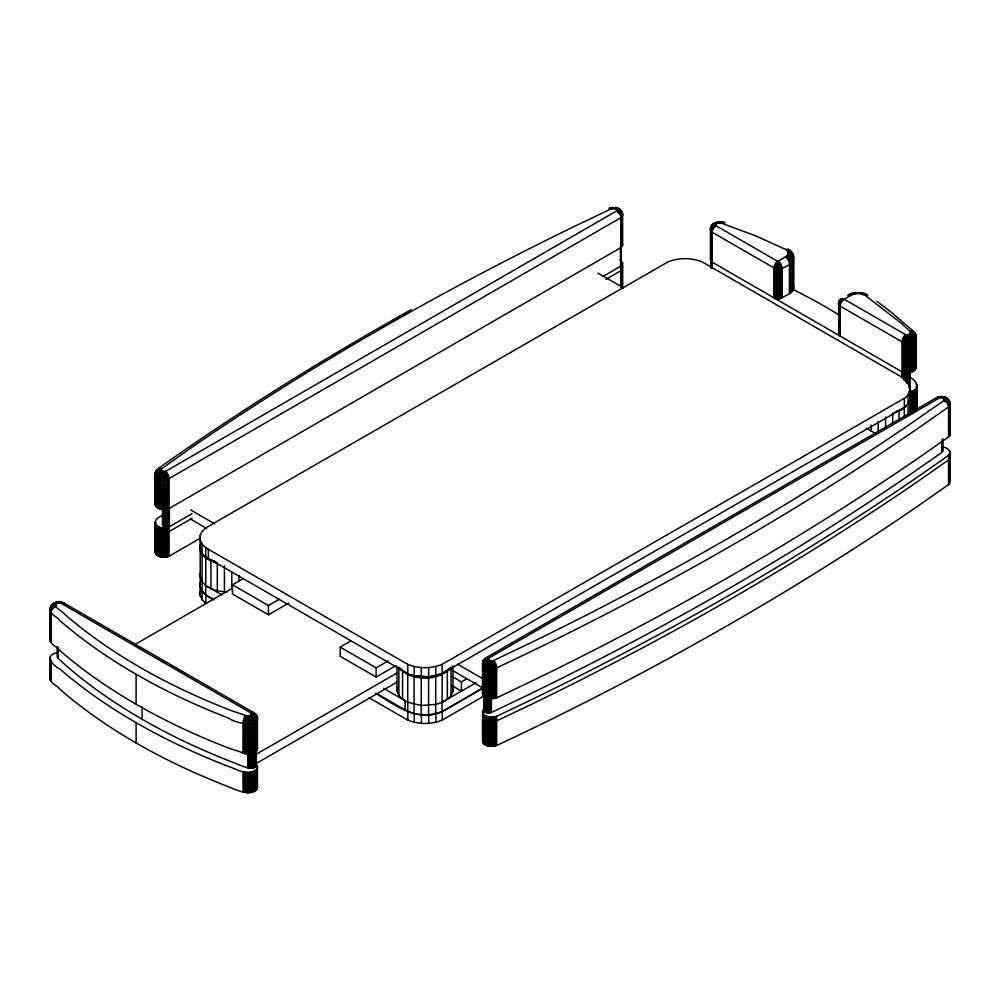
<?xml version="1.0" encoding="UTF-8"?>
<svg xmlns="http://www.w3.org/2000/svg" width="1000" height="1000" viewBox="0 0 1000 1000"><rect width="100%" height="100%" fill="white"/><g stroke="black" fill="none" stroke-linecap="round" stroke-linejoin="round"><path stroke-width="1.5" d="M200.087 535.725C199.1 541.575 203.35 546.8 208.363 549.25L407.775 664.362C418.688 668.75 431.25 668.75 442.15 664.338L904.325 398.312C912.55 393.375 911.012 381.213 902.525 377.537L702.237 261.925C691.338 257.538 678.775 257.538 667.875 261.962L205.625 527.938L201.962 531.625L200.087 535.725L200.1 549.438L200.075 545.188M202.037 544.075L202.025 553.538L200.1 549.2C202.362 556.225 209.312 560.163 216.075 561.9M205.738 557.2L205.75 547.75M208.363 549.25L208.35 558.475L407.762 673.6C408.188 677.188 446.337 677.05 421.287 677.038C413.062 676.188 404.3 673.775 398.825 667.15M407.762 673.825L407.775 664.362M414.162 675.938L414.175 666.488M421.3 667.575L421.287 677.038M414.162 675.713L428.65 676.8L428.663 667.575M428.65 677.038L435.763 675.938L435.775 666.462M442.15 664.338L442.125 673.812L435.763 675.938M904.325 398.312L904.312 416.975M908.025 414.837L907.987 394.637M909.85 386.287L909.862 399.988L909.837 395.737M210.963 560.2L205.738 556.975M402.537 670.825L400.688 668.75M442.125 673.812L449.15 668.737M909.975 414.162L909.975 395.725C911.237 404.338 902.575 410.075 895.25 412.025C901.538 410.3 908.025 406.388 909.862 399.75L907.975 403.862L904.312 407.55L899.125 410.525L899.087 419.975M200.238 573.525C199.2 587.15 216.488 591.9 227.375 591.862M213.812 599.487C207.312 596.337 198.7 591.287 200.212 582.75M407.75 702.225C401.912 699.575 395.737 694.225 397.038 687.138M435.7 704.412C443.725 702.463 454.312 697.038 453.013 687.25M53.95 604.6A5.65 2.812 66.1 0 1 57.362 603.162L61.2 603.375L251.312 713.162L251.312 715.138L247.6 716.125L247.575 753.962C251.262 753.888 257.638 752.862 257.475 748.088M715.863 223.575A5.325 1.875 74.5 0 1 718.088 223.038C719.712 223.825 720.738 220.888 720.387 222.575M621.5 212.275L622.625 214.725L620.875 217.7L169.075 478.55C164.562 480.662 154.863 479.8 155.387 473.263A5.65 4.525 19.2 0 1 160.938 469.3L191.025 447.863A3156.525 1822.4 0 0 1 575.725 225.763L611.6 208.675L616.138 208.962A5.65 3.275 -59.9 0 1 620.112 210.688M620.875 247.662L169.075 508.512C164.562 510.625 154.863 509.762 155.387 503.225M162.45 515.725C147.287 520.75 160.138 532.163 169.375 526.775L169.375 508.338L164.8 508.475L164.8 526.912L165.825 527.15L169.025 526.912L192.075 513.675M200.188 538.263L169.075 556.225C164.562 558.337 154.863 557.475 155.387 550.938M616.138 208.962L616.95 209.9L616.5 211.012L165.475 471.413L162.213 471.35L160.938 469.3M939.887 397.688L488.725 658.138C487.05 660.85 492.512 661.425 494.125 660.263L529.487 643.388A3156.525 1822.4 0 0 0 914.188 421.287L943.413 400.863C946.15 398.888 941.85 396.525 939.887 397.688A5.65 2.312 71.6 0 0 937.163 398.375M483.725 661.2C479.588 668.425 493.075 670.362 497.587 667.45L533.125 650.5A3162.175 1825.662 0 0 0 918.512 428L948.55 406.938L950 403.8L948.688 401.287A5.65 3.962 -46 0 0 943.838 398.363M488.237 659.038A5.65 4.612 0 0 0 482.587 663.65L482.587 693.612C484.288 699.513 492.875 699.45 497.587 697.412L533.125 680.462A3162.175 1825.662 0 0 0 918.512 457.95L948.55 436.9L949.825 435.075L949.613 432.45M942.4 447.262C946.9 446.65 953.225 452.388 947.875 455.875L918.512 476.388A3162.175 1825.662 0 0 1 533.125 698.9L497.587 715.85C492.987 719.212 478.363 716.062 484.338 709.075C482.475 713.037 489.613 713.688 491.987 712.188L527.4 695.3A3157.938 1823.212 0 0 0 912.275 473.088L941.538 452.65L942.562 449.875M482.587 712.05L482.587 741.325C484.288 747.225 492.875 747.163 497.587 745.125L533.125 728.175A3162.175 1825.662 0 0 0 918.512 505.675L948.55 484.613L949.987 482.137L949.613 480.175M780.825 298.412L780.825 268.463A5.337 2.175 71.6 0 0 778.162 261.438L777.638 261.337A5.325 2.975 -61.6 0 0 773.988 267.938L773.988 297.9L778 298.85L781.45 298.175L781.45 268.225A5.337 2.65 66.1 0 0 778.2 261.425L787.775 255.238L788.238 252.237L785.9 249.562L755.7 235.875L720.362 222.738M711.55 226.8L710.413 229.25L712.163 232.225L773.988 267.938C781.888 271.762 799.887 261.025 791.112 252.75A5.337 3.575 -50.2 0 0 786.725 250.15M781.45 298.175C785.525 295.238 795.075 292.925 793.487 285.975M491.475 660.8L491.388 712.438M256.413 716.325C260.9 730.088 231.5 721.562 228.85 718.2A610.725 352.6 0 0 1 60.038 620.75C57.763 616.8 47.912 613.938 50.587 607.913M57.962 652.613C44.525 654.225 50.888 664.55 60.038 669.15A610.725 352.6 0 0 0 228.85 766.6C236.65 769.225 245.688 774.975 254.188 771.075C257.488 770.263 258.913 765.588 255.425 763.95L397.225 682.087M247.6 716.125L231.975 710.888A605.075 349.338 0 0 1 64.737 614.325C63.675 611.675 51.537 606.95 57.362 603.162M853.562 294.037L844.137 299.2L905.575 334.675L908.213 334.825L910.288 333.4L910.05 331.238L901.462 323.45L865.212 295.387L859.712 293.463L853.562 294.037A5.65 2.237 72.2 0 0 850.9 294.688M839.65 301.825L838.525 304.225L840.138 306.112L901.975 341.812C906.8 344.45 918.2 342.2 915.588 335.05A5.65 4.35 -31.8 0 0 910.263 331.538M711.7 268.025L711.7 261.887L901.975 371.775C906.688 373.837 915.088 373.05 916.2 367.025L916.2 337.062A5.65 4.612 -0.5 0 0 910.55 332.475M613.737 208.35L613.95 207.562M858.45 293.375L858.65 292.413M719.25 222.613L719.425 221.788L719.775 222.763M57.587 655.387L57.875 658.175L66.562 666.062A606.487 350.15 0 0 0 234.188 762.837C234.537 762.738 257.075 774.112 255.738 764.212M50.587 676.587C47.912 682.613 57.763 685.487 60.038 689.425A610.725 352.6 0 0 0 228.85 786.888C234.575 789.287 254.475 798.75 257.475 786.8M482.587 693.612L483.725 691.162M482.587 741.325L483.725 738.875M621.388 246.412L620.812 247.638M620.15 259.662L622.625 263.125L620.588 266.275L620.588 247.838L622.337 245.95L622.562 244.05M710.487 258.575L711.15 261.337M711.15 259.462L710.975 261.038M777.638 261.337L716.3 225.912L715.987 224.213L718.088 223.038M838.525 333.338L840.138 336.075L840.138 306.112A5.65 3.362 -58.3 0 1 844.262 299.275L844.262 299.275M940.25 397.337L940.562 396.488L940.925 397.488M247.05 716.112L246.388 753.925L247.575 753.962M58.062 602.337L58.7 602.837M163.55 471.662L162.662 525.3L164.8 526.912M906.762 334.938L906.038 342.15L906.162 381.675M612.95 207.575L613.288 208.35M720.95 222.763L721.325 221.8L721.525 222.625M155.387 526.275C154.863 532.812 164.562 533.675 169.075 531.562L192.075 518.288M162.537 523.875L162.662 525.3M59.438 602.837L60.075 602.337M941.663 397.488L942.025 396.488L942.35 397.337M909.538 371.112L909.55 388.888L909.538 386.475M620.812 266.075L620.513 246.462M50.587 637.875C47.912 643.9 57.763 646.762 60.038 650.713A610.725 352.6 0 0 0 228.85 748.162L246.388 753.925M856.825 292.438L857.188 293.387M156.662 471.438L155.688 472.625A5.65 4.375 30 0 1 161.05 469.05M909.175 391.662C920.212 391.012 918.487 380.838 909.188 377.013M483.725 714.212C479.588 721.438 493.075 723.375 497.587 720.462L533.125 703.512A3162.175 1825.662 0 0 0 918.512 481L948.55 459.95L949.987 457.463L949.613 455.513M51.612 606.675L51.037 607.275A5.65 4.162 39.7 0 1 56.137 604.075M447.325 670.812L450.988 667.138M907.975 403.85L904.312 407.525L442.125 673.562L428.65 676.8M398.9 695.512L398.9 667.85C412.025 681.538 437.85 681.525 451.05 667.95L451.05 695.612M158.65 468.225C239.812 410.775 324.363 358.188 411.15 309.662M603.025 276.413L620.875 266.1M606 279.3L620.875 270.712L622.562 267.1M288.65 603.112L268.438 614.775L232.475 594.012L232.475 584.8L243.113 578.65M134.887 644.575L232.1 588.45M232.475 584.8L268.438 605.562L279.212 599.338M396.075 665.537L376.125 677.062L340.188 656.325L340.188 647.1L350.975 640.875M340.188 647.1L376.125 667.837L388.1 660.925M255.463 754.725L397.225 672.875M447.325 670.575L442.125 673.575L435.763 675.688M485.625 658.025L937.2 397.312M452.137 676.513L461.45 681.888L466.85 678.775M442.088 702.3L475.875 682.8M376.838 693.612L405.125 709.95C416.262 716.225 430.35 716.087 442.088 711.525L483.988 687.337M375.538 693.125C394.837 705.375 418.3 722.675 442.212 711.712L484.113 687.513M369.012 697.75L407.85 720.175C418.762 724.55 431.337 724.538 442.225 720.1L484.85 695.475M895.3 411.8L899.125 410.525M435.725 704.4L421.2 705.487L407.725 702.237M903.975 372.463L906.162 372.463M903.888 372.413L901.975 371.775M210.963 559.975L214.8 561.25M200.188 587.013L200.238 545.862C198.812 555.6 209.325 561.125 217.325 563.075L217.325 590.737M402.537 670.588L407.762 673.587M598.05 273.163L623.525 287.863M866.35 428.175L875.738 433.587M190.625 509.938L214.737 523.862M457.562 664.163L483.038 678.863M190.625 519.15L206.7 528.438M452.2 670.288L483.038 688.088M452.137 685.725L461.45 691.112L461.45 681.888M205.763 557.925L205.763 585.575L221.9 594.925M383.575 688.275L405.125 700.725L405.125 709.95M205.85 595.15L205.85 603.538L202.15 599.862L200.225 595.75L200.188 583.112C198.8 591.663 207.438 596.638 213.938 599.812M63.925 603.038L253.863 712.7M947.288 400.25L948.037 400.737A5.65 3.638 -53.5 0 0 943.575 398.15M877.025 301.413L891.488 312.462L913.55 331.362M711.4 261.625L712.163 262.188M914.55 333.812L915.125 334.412A5.65 4.138 -40.4 0 0 910.05 331.25M915.588 365.012L916.2 367.025M907.5 334.938L908.238 342.15L908.075 384.113M164.288 471.662L165.025 509.475M248.15 716.112L248.762 753.925M491.925 660.8L492.35 698.625M200.2 591.5L200.225 595.75M442.212 711.712L442.225 720.1M435.85 713.863L435.85 722.25M428.738 714.975L428.738 723.363M421.375 714.987L421.375 723.375M414.25 713.9L414.25 722.288M407.85 711.787L407.85 720.175M202.15 591.475L202.15 599.862M949.987 434.412L950 403.8A5.65 4.612 -4.7 0 0 944.35 399.338M950 452.188L949.987 482.137M949.825 435.075L949.875 403.137A5.65 4.55 -16.6 0 0 944.3 399.087M949.875 451.538L949.825 482.788M949.538 435.712L949.613 402.5A5.65 4.412 -27.6 0 0 944.2 398.837M949.613 450.887L949.538 483.425M949.1 436.325L949.1 406.362A5.65 4.162 39.5 0 0 944 400.35M949.1 454.762L949.1 484.038M948.55 436.9L948.55 406.938A5.65 3.887 47.8 0 0 943.787 400.575M948.55 455.337L948.55 484.613M942.675 439L942.675 451.3M942.562 439.113L942.513 451.65M942.288 441.225L942.288 451.975M941.975 440L941.975 452.3M941.3 396.438L941.3 397.475M917.062 385.262L917.138 409.913M916.862 384.575L916.862 410.05M916.525 383.925L916.525 409.387M916.137 367.713L916.137 336.375A5.65 4.588 -11.6 0 0 910.512 332.15M916.1 388.6L916.1 411.062M915.95 368.387L915.925 335.7A5.65 4.487 -22.1 0 0 910.425 331.838M915.588 335.05L915.625 369.05M915.525 389.2L915.525 410.175M915.175 369.675L915.175 339.725A5.65 4.162 39.7 0 0 910.075 333.7M914.837 389.762L914.837 410.725M914.6 370.288L914.6 340.325A5.65 3.912 47.3 0 0 909.812 333.975M913.913 370.838L913.913 340.875A5.65 3.613 54.1 0 0 909.488 334.237M914.05 390.275L914.05 411.238M913.125 371.35L913.125 341.388A5.65 3.25 60.2 0 0 909.137 334.462M913.213 390.688L913.213 413.162M912.288 371.775L912.288 341.812A5.65 2.812 66.1 0 0 908.85 334.613M912.3 391.05L912.3 412.025M911.363 372.125L911.363 342.175A5.65 2.312 71.6 0 0 908.538 334.738M911.3 391.325L911.3 413.8M910.375 372.413L910.375 342.45A5.65 1.762 76.6 0 0 908.213 334.825M910.25 391.538L910.25 414M909.9 370.775L909.75 388.5M909.325 372.612L909.325 342.663A5.65 1.2 81.2 0 0 907.862 334.9M909.287 372.362L909.287 386.2M908.938 372.725L908.938 386.55M908.538 373.062L908.538 383.812M907.638 372.038L907.638 382.788M907.138 334.95L907.188 382.975M906.688 372.362L906.688 383.113M905.625 372.525L905.625 381.737M905.075 380.225L904.938 342.663A5.65 1.2 -81.2 0 1 906.4 334.9M904.513 372.525L904.513 380.2M903.975 380.138L903.888 342.45A5.65 1.762 -76.6 0 1 906.062 334.825M903.45 372.362L903.45 378.5M902.962 378.363L902.9 342.175A5.65 2.312 -71.6 0 1 905.725 334.738M902.5 372.038L902.5 378.188M901.975 377.925L901.975 341.812A5.663 2.938 -64.6 0 1 905.575 334.675M892.688 412.875L892.688 423.625M885.562 417.025L885.562 427.788M878.2 421.625L878.2 432.375M871.087 425.112L871.087 431.262M839.65 335.75L839.65 305.788A5.65 3.663 -53 0 1 844.125 299.2A5.65 3.663 53 0 0 839.688 301.238M839.237 305.175L839.237 302.175A5.65 3.987 45 0 1 844.125 299.2A5.65 3.987 -45 0 0 839.237 305.438L839.237 335.4M838.913 335.012L838.913 305.05A5.65 4.263 -35.7 0 1 844.125 299.2A5.65 4.263 35.7 0 0 838.913 302.562M838.675 334.613L838.675 302.962A5.65 4.45 24.9 0 1 844.125 299.2A5.65 4.45 -24.9 0 0 838.675 304.65M793.688 288.337L793.737 257.188A5.337 4.35 -4.9 0 0 788.4 253M793.363 289.513L793.363 259.55A5.337 4.237 22 0 0 788.162 254.513M792.763 290.65L792.763 260.688A5.337 4.062 33.7 0 0 787.775 255.238M791.888 291.725L791.888 261.762A5.337 3.8 43.9 0 0 787.212 255.925M790.763 292.725L790.763 262.762A5.337 3.475 52.6 0 0 786.5 256.562M789.412 293.625L789.412 263.663A5.325 3.175 58.2 0 0 785.512 257.213M782 297.9L782 267.938A5.325 2.975 61.6 0 0 778.363 261.337M780.163 298.612L780.163 268.65A5.337 1.663 76.6 0 0 778.125 261.45A5.337 1.125 81.2 0 1 779.463 268.788L779.463 298.75M778.737 298.825L778.037 261.462L777.262 268.275L777.262 298.825M778 298.85L778 261.462A5.337 1.125 -81.2 0 0 776.525 268.788L776.525 298.75M775.825 298.612L775.825 268.65A5.337 1.663 -76.6 0 1 777.875 261.45A5.337 2.65 -66.1 0 0 774.55 268.225L774.55 298.175M775.163 298.412L775.163 268.463A5.337 2.175 -71.6 0 1 777.837 261.438M774.212 268.05L774.212 298.012M712.163 268.325L712.163 232.225A5.337 3.375 -54.9 0 1 716.3 225.925M711.4 267.762L711.55 231.688A5.337 3.775 -45 0 1 716.162 225.8M711.15 267.475L711.062 231.125A5.337 4.025 -35.7 0 1 715.987 225.6M710.863 260.087L710.837 268.087M710.7 260.475L710.7 230.512A5.337 4.2 -24.9 0 1 715.85 225.375M710.487 259.85L710.487 228.612A5.337 4.312 12.8 0 1 715.775 224.662M622.562 245.325L622.562 214.088A5.65 4.575 -12.8 0 0 616.95 209.913M622.562 262.488L622.625 287.775M622.337 245.95L622.337 215.987A5.65 4.462 24.9 0 0 616.875 210.538M622.337 264.387L622.337 287.5M621.987 246.562L621.987 216.6A5.65 4.263 35.7 0 0 616.763 210.738M621.987 265L621.987 288.1M621.5 247.125L621.5 217.175A5.65 4 45 0 0 616.6 210.925M621.5 265.562L621.5 287.137M621.237 245.787L621.237 265.487M621.062 247.013L621.062 265.788M620.875 287.675L620.875 217.7A5.663 3.575 54.9 0 0 616.5 211.025M496.662 697.8L496.662 667.837A5.65 2.475 69.8 0 0 493.612 660.475M496.662 716.237L496.662 745.512M495.65 698.125L495.65 668.162A5.65 1.988 74.6 0 0 493.225 660.6M495.65 716.562L495.65 745.837M494.588 698.363L494.588 668.4A5.65 1.462 79.1 0 0 492.812 660.7M494.588 716.8L494.588 746.087M493.488 698.538L493.488 668.575A5.65 0.912 83.4 0 0 492.375 660.763M493.488 716.975L493.488 746.25M492.35 717.062L492.35 746.338M491.213 717.075L491.213 746.35M490.838 698.787L490.838 712.613M490.262 697.387L490.262 712.75M490.075 698.562L490.075 668.6A5.65 0.787 -84.3 0 1 491.025 660.775M490.075 717L490.075 746.275M489.663 697.475L489.663 712.85M489.038 712.9L488.963 668.45A5.65 1.338 -80.1 0 1 490.588 660.725M488.963 716.85L488.963 746.125M488.413 697.537L488.413 712.9M487.887 698.188L487.887 668.225A5.65 1.863 -75.7 0 1 490.175 660.625M487.887 716.625L487.887 745.9M487.8 697.5L487.8 712.862M487.188 697.412L487.188 712.775M486.863 697.875L486.863 667.913A5.65 2.375 -70.9 0 1 489.775 660.512M486.863 716.312L486.863 745.588M486.6 697.288L486.6 712.65M486.05 697.125L486.05 712.487M485.925 697.5L485.925 667.55A5.65 2.837 -65.8 0 1 489.4 660.362M485.925 715.938L485.925 745.225M485.538 696.925L485.538 712.288M485.075 712.05L485.062 667.113A5.65 3.275 -59.9 0 1 489.075 660.2M485.062 715.5L485.062 744.788M484.712 696.438L484.712 711.8M484.4 711.538L484.338 666.625A5.65 3.663 -53 0 1 488.825 660.025M484.338 715.025L484.338 744.3M484.162 695.562L484.162 711.25M483.975 695.588L483.975 710.95M483.875 710.638L483.725 666.1A5.65 4 -45 0 1 488.625 659.85M483.725 714.488L483.725 743.775M483.225 695.487L483.225 661.775A5.65 4.263 35.7 0 1 488.462 658.425M483.225 710.175L483.225 743.2M482.875 694.875L482.875 662.387A5.65 4.462 24.9 0 1 488.338 658.625M482.875 710.788L482.875 742.588M482.663 694.25L482.663 663.012A5.65 4.575 12.8 0 1 488.263 658.838M482.663 711.413L482.663 741.963M453.013 665.738L452.987 691.513M447.35 671.637L447.35 699.287M442.125 674.625L442.088 711.525M435.725 676.75L435.7 713.637M428.6 677.837L428.575 714.725M421.238 677.812L421.2 714.712M414.125 676.7L414.1 713.6M407.75 674.562L407.725 711.45M402.562 671.55L402.562 699.2M397.013 666.812L397.013 691.4M376.125 667.837L376.125 677.062M268.438 605.562L268.438 614.775M257.475 749.362L257.475 718.125A5.65 4.575 -12.8 0 0 251.875 713.95M257.475 766.525L257.475 788.088M257.262 720.025L257.262 749.987M257.262 768.425L257.262 788.713M256.913 750.6L256.913 720.638A5.65 4.263 35.7 0 0 251.675 714.775M256.913 769.038L256.913 789.312M256.413 751.175L256.413 721.213A5.65 4 45 0 0 251.513 714.975M256.413 769.613L256.413 789.887M256.262 749.75L256.262 765.75M255.987 750.675L255.987 766.363M255.8 751.7L255.8 721.737A5.65 3.663 53 0 0 251.312 715.15M255.8 770.138L255.8 790.425M255.738 749.75L255.738 766.65M255.425 751.55L255.425 766.925M255.05 767.163L255.075 722.225A5.65 3.275 59.8 0 0 251.05 715.312M255.075 770.625L255.075 790.9M254.537 752.062L254.537 767.438M254.188 752.638L254.188 722.675A5.65 2.875 65.3 0 0 250.662 715.512M254.188 771.075L254.188 791.363M253.962 750.763L253.962 767.675M253.337 752.5L253.337 767.862M253.212 753.037L253.212 723.075A5.65 2.45 70.1 0 0 250.212 715.7M253.212 771.475L253.212 791.75M252.675 752.663L252.675 768.025M252.175 753.363L252.175 723.4A5.65 1.988 74.5 0 0 249.737 715.85M252.175 771.8L252.175 792.087M252 752.775L252 768.138M251.3 752.837L251.3 768.2M251.075 753.625L251.075 723.662A5.65 1.512 78.7 0 0 249.225 715.975M251.075 772.062L251.075 792.35M250.588 752.862L250.588 768.225M249.938 753.812L249.938 723.85A5.65 1.013 82.6 0 0 248.7 716.062M249.938 772.25L249.938 792.537M249.887 752.837L249.887 768.2M249.188 752.763L249.188 768.125M248.762 772.362L248.762 792.65M248.5 754.188L248.5 768.012M247.85 754.025L247.85 767.85M247.575 772.4L247.575 792.688M246.388 772.362L246.388 792.638M245.225 753.8L245.225 723.838A5.65 1.05 -82.3 0 1 246.513 716.05M245.225 772.237L245.225 792.525M244.075 753.612L244.075 723.65A5.65 1.55 -78.3 0 1 245.987 715.962M244.075 772.05L244.075 792.325M242.987 753.337L242.987 723.375A5.65 2.037 -74.2 0 1 245.475 715.837M242.987 771.775L242.987 792.062M238.925 575.413L238.925 581.562M231.8 571.888L231.8 588.8M224.438 565.737L224.438 591.85M210.95 560.938L210.95 588.6M205.738 585.6L205.738 594.812M202.1 554.225L202.075 591.125M169.075 556.225L169.075 478.55A5.663 2.938 64.6 0 0 165.475 471.413M168.538 508.612L168.538 527.05M168.15 508.862L168.15 478.9A5.65 2.312 71.6 0 0 165.325 471.463M168.15 527.3L168.15 556.575M168.012 508.713L168.012 527.15M167.463 508.775L167.463 527.212M167.162 509.15L167.162 479.188A5.65 1.762 76.6 0 0 165 471.562M167.162 527.587L167.162 556.862M166.912 508.8L166.912 527.238M166.363 508.775L166.363 527.212M166.112 509.35L166.112 479.387A5.65 1.2 81.2 0 0 164.65 471.625M166.112 527.788L166.112 557.062M165.825 508.713L165.825 527.15M165.3 508.612L165.3 527.05M165.025 527.913L165.025 557.188M164.338 508.3L164.338 526.737M163.925 471.688L163.925 526.512M163.925 527.962L163.925 557.238M163.512 507.812L163.512 526.25M163.162 509.05L163.162 525.95M162.875 508.738L162.875 525.638M162.812 527.913L162.812 557.188M162.512 508.05L162.512 524.95M161.725 509.35L161.725 479.387A5.65 1.2 -81.2 0 1 163.2 471.625M161.725 527.788L161.725 557.062M160.675 509.15L160.675 479.188A5.65 1.762 -76.6 0 1 162.85 471.562M160.675 527.587L160.675 556.862M159.688 508.862L159.688 478.9A5.65 2.312 -71.6 0 1 162.512 471.463M159.688 527.3L159.688 556.575M158.763 508.512L158.763 478.55A5.65 2.812 -66.1 0 1 162.213 471.35M158.763 526.95L158.763 556.225M157.938 508.088L157.938 478.125A5.65 3.25 -60.1 0 1 161.925 471.2M157.938 526.525L157.938 555.8M157.175 507.587L157.175 477.625A5.65 3.638 -53.5 0 1 161.637 471.012M157.175 526.025L157.175 555.312M156.525 507.05L156.525 477.088A5.65 3.962 -46 0 1 161.388 470.8M156.525 525.487L156.525 554.763M156 506.463L156 476.5A5.65 4.225 -37.5 0 1 161.175 470.575M156 524.9L156 554.175M155.6 505.838L155.6 475.875A5.65 4.412 -27.6 0 1 161.012 470.325M155.6 524.275L155.6 553.55M155.387 473.263L155.338 505.2M155.387 521.663L155.338 552.913M155.213 504.538L155.238 473.913A5.65 4.6 7.5 0 1 160.875 469.562M155.238 522.312L155.213 552.25M142.1 706.938L142.1 719.225M136.113 674.287L136.113 704.25M136.113 722.688L136.113 742.962M59.075 601.788L59.075 602.825M57.875 647.412L57.875 658.175M57.6 647.038L57.6 657.8M57.275 646.963L57.4 657.4M51.075 642.537L51.075 612.587A5.65 4.138 -40.4 0 1 56.15 606.538M51.075 660.975L51.075 681.263M50.613 641.912L50.613 611.95A5.65 4.35 -31.8 0 1 55.938 606.25M50.613 660.35L50.613 680.625M50.275 641.25L50.25 608.575A5.65 4.5 21.3 0 1 55.775 604.675M50.25 656.975L50.275 679.975M50.075 640.575L50.062 609.25A5.65 4.588 10.7 0 1 55.688 604.987M50.062 657.65L50.075 679.3M936.263 398.713A5.663 2.938 64.6 0 1 939.737 397.75M484.325 660.675A5.663 3.575 54.9 0 1 488.725 658.15M483.225 665.525A5.65 4.263 -35.7 0 1 488.462 659.663M938.225 397.65A5.65 1.762 76.6 0 1 940.225 397.6M942.7 397.688A5.65 2.312 -71.6 0 1 945.15 397.55M482.875 664.912A5.65 4.462 -24.9 0 1 488.338 659.463M482.65 664.287A5.65 4.575 -12.8 0 1 488.263 659.25M942.375 397.6A5.65 1.762 -76.6 0 1 944.375 397.65M939.212 397.463A5.65 1.2 81.2 0 1 940.562 397.537M483.762 660.612A5.65 4 45 0 1 488.625 658.238M944.163 400.112A5.65 4.375 30 0 1 949.538 405.75M944.287 399.862A5.65 4.525 19.2 0 1 949.825 405.112M944.35 399.6A5.65 4.6 7.5 0 1 949.987 404.45M944.038 398.587A5.65 4.225 -37.5 0 1 949.212 401.875M943.288 397.95A5.65 3.25 -60.1 0 1 947.25 399.663M943 397.812A5.65 2.812 -66.1 0 1 946.338 398.725M942.025 397.537A5.65 1.2 -81.2 0 1 943.375 397.463M616.6 209.312A5.65 4 -45 0 1 621.462 211.688M616.763 209.5A5.65 4.263 -35.7 0 1 621.987 212.85M616.875 209.7A5.65 4.462 -24.9 0 1 622.35 213.463M616.975 210.113A5.65 4.612 0 0 1 622.638 214.725M616.95 210.325A5.65 4.575 12.8 0 1 622.562 215.362M616.388 209.125A5.65 3.663 -53 0 1 620.887 211.75M615.812 208.8A5.65 2.837 -65.8 0 1 619.175 209.725M615.45 208.65A5.65 2.375 -70.9 0 1 617.962 208.525M615.05 208.538A5.65 1.863 -75.7 0 1 617.163 208.612M614.625 208.438A5.65 1.338 -80.1 0 1 616.138 208.4M614.188 208.388A5.65 0.787 -84.3 0 1 615.013 207.9M611.763 208.713A5.65 0.912 83.4 0 1 612.85 208.388M610.763 208.438A5.65 1.462 79.1 0 1 612.413 208.463M609.75 208.675A5.65 1.988 74.6 0 1 611.987 208.562M608.962 208.6A5.65 2.475 69.8 0 1 611.6 208.688M156.825 470.3A5.65 3.887 47.8 0 1 161.438 468.587M156.113 472.013A5.65 4.162 39.5 0 1 161.213 468.812M155.213 474.575A5.65 4.612 -4.7 0 1 160.863 469.812M155.338 475.238A5.65 4.55 -16.6 0 1 160.912 470.075M860.95 293.65A5.65 1.487 -78.9 0 1 862.625 293.637M711.05 227.375A5.337 4.025 35.7 0 1 715.987 224.213M710.7 227.987A5.337 4.2 24.9 0 1 715.85 224.438M788.375 253.762A5.337 4.338 8.9 0 1 793.688 258.375M852.95 293.387A5.65 1.663 77.4 0 1 854.712 293.725M859.712 293.463A5.65 0.862 -83.7 0 1 860.7 293.337M862.125 293.938A5.65 2.075 -73.8 0 1 864.137 293.425M864.475 294.075A5.65 2.075 -73.8 0 1 864.575 294.525M785.9 249.562A5.337 3.2 -57.9 0 1 789.8 251.262M840.138 301.5A5.65 3.362 58.3 0 1 844.262 299.113M849.2 295.325A5.65 2.775 66.5 0 1 852.487 294.438M847.825 295.637A5.65 3.15 61.7 0 1 851.388 294.988M863.213 294.312A5.65 2.625 -68.2 0 1 866.188 294.675M714.963 223.475A5.325 2.312 70.1 0 1 717.575 223.2M713.888 224.288A5.325 2.712 65.3 0 1 717.1 223.4M711.587 226.25A5.337 3.775 45 0 1 716.162 224M787.4 250.812A5.337 3.887 -41.1 0 1 792.175 253.762M787.913 251.513A5.337 4.125 -30.5 0 1 792.962 254.862M788.238 252.237A5.337 4.275 -18.3 0 1 793.487 256.012M712.163 226.275A5.337 3.45 53 0 1 712.487 224.75M712.725 224.35A5.337 3.45 53 0 1 716.4 223.8M713.175 224.288A5.325 3.088 59.8 0 1 716.688 223.612M717.125 222.562A5.325 1.425 78.7 0 1 718.637 222.913M854.737 293.412A5.65 1.05 82.3 0 1 855.925 293.512M838.525 304.225A5.65 4.575 -12.8 0 1 844.125 299.2A5.65 4.575 12.8 0 0 838.525 303.375M838.475 303.8A5.65 4.612 0 0 1 844.125 299.2M722.625 223.05A5.325 1.913 -74.2 0 1 724.9 223.6M722.087 222.913A5.325 1.462 -78.3 0 1 723.637 222.575M721.525 222.825A5.325 1 -82.3 0 1 722.575 222.4M718.188 222.387A5.325 0.95 82.6 0 1 719.2 222.812M710.413 229.25A5.337 4.35 0 0 1 715.75 224.9M710.475 229.887A5.337 4.312 -12.8 0 1 715.775 225.138M864.212 294.775A5.65 3.125 -62 0 1 867.75 295.387M910.288 333.413A5.65 4.363 31 0 1 915.625 339.087M910.438 333.1A5.65 4.5 21.3 0 1 915.95 338.425M910.525 332.788A5.65 4.588 10.7 0 1 916.15 337.75M792.775 289.3A606.487 350.15 0 0 1 839.075 314.988M61.2 603.375A5.65 3.15 -61.6 0 1 64.925 604.487M60.15 602.95A5.65 1.762 -76.6 0 1 61.863 602.362M59.8 602.888A5.65 1.2 -81.2 0 1 61.062 602.45M60.788 603.162A5.65 2.812 -66.1 0 1 63.963 603.612M60.475 603.05A5.65 2.312 -71.6 0 1 63.087 603.275M56.275 602.362A5.65 1.762 76.6 0 1 58 602.95M55.05 603.275A5.65 2.312 71.6 0 1 55.425 602.6M55.663 602.4A5.65 2.312 71.6 0 1 57.663 603.05M57.075 602.45A5.65 1.2 81.2 0 1 58.35 602.888M251.8 714.575A5.65 4.462 24.9 0 1 257.262 720.025M251.875 714.375A5.65 4.575 12.8 0 1 257.488 719.4M251.9 714.163A5.65 4.612 0 0 1 257.562 718.763M251.8 713.737A5.65 4.462 -24.9 0 1 257.262 717.5M251.675 713.538A5.65 4.263 -35.7 0 1 256.913 716.888M251.513 713.35A5.65 4 -45 0 1 256.375 715.725M251.312 713.175A5.65 3.663 -53 0 1 255.8 715.788M250.95 712.925A5.65 3.362 -58.3 0 1 255.037 714.725M53.225 604.487A5.65 3.25 60.2 0 1 57.062 603.312M52.325 605.525A5.65 3.613 54.1 0 1 52.438 604.987M52.625 604.5A5.65 3.613 54.1 0 1 56.712 603.538M51.775 605.538A5.65 3.912 47.3 0 1 56.4 603.8M50.625 607.312A5.65 4.363 31 0 1 55.925 604.375M50 609.938A5.65 4.612 -0.5 0 1 55.65 605.312M50.075 610.612A5.65 4.588 -11.6 0 1 55.688 605.625M50.275 611.287A5.65 4.487 -22.1 0 1 55.788 605.938"/></g></svg>
